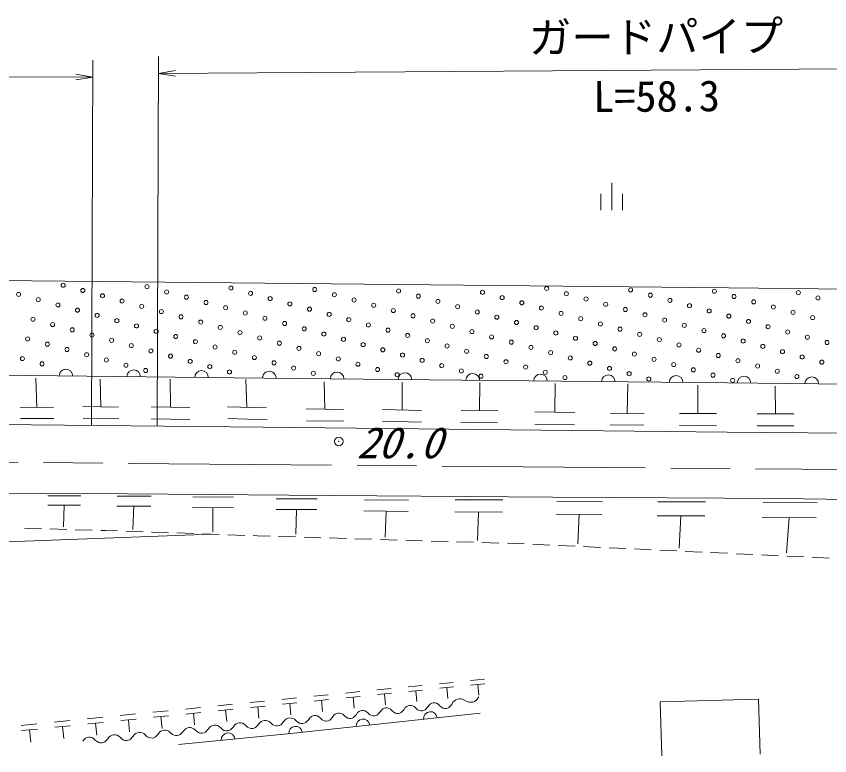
# Model space of a CAD drawing. Units: millimetres, scale not verified. Extents: x 40000 to 680000, y 20000 to 380000.
# Drawn here: x 278186 to 326169, y 269663 to 313289 of the extents above; entities that cross this region are included whole.
import ezdxf
from ezdxf.enums import TextEntityAlignment as Align

# ---------------------------------------------------------------- set-up
doc = ezdxf.new("R2010")
doc.units = ezdxf.units.MM
doc.header["$LTSCALE"] = 1000
doc.header["$PDMODE"] = 32
doc.header["$PDSIZE"] = 500
doc.linetypes.add('CHAIN', pattern=[18.5, 12, -1.5, 3.5, -1.5])
for name, color, linetype, lineweight in [('M-BGD', 7, 'Continuous', 13), ('M-BMK', 2, 'CHAIN', 13), ('M-STR-HTXT', 7, 'Continuous', 13)]:
    doc.layers.add(name, color=color, linetype=linetype, lineweight=lineweight)
doc.styles.add('ＭＳ ゴシック', font='')
doc.styles.get('ＭＳ ゴシック').set_extended_font_data('MS Gothic')

# ---------------------------------------------------------------- blocks, each defined once
blk = doc.blocks.new('荒地')
at = {"color": 7, "linetype": 'Continuous', "lineweight": 13}
for p, q in [((0, -1.25), (0, 1.25)), ((-1, 0.25), (-1, -1.25)), ((1, 0.25), (1, -1.25))]:
    blk.add_line(p, q, dxfattribs=at)

msp = doc.modelspace()

# ---------------------------------------------------------------- linework, layer by layer
at = {"layer": 'M-BGD'}
for p, q in [((262135, 297865), (292840, 297546)), ((292840, 297546), (320201, 297259)), ((320201, 297259), (343982, 297036)), ((262101, 292266), (292782, 291947)), ((279396, 290212), (279345, 291946)), ((283166, 290248), (283126, 291880)), ((287277, 290234), (287254, 291886)), ((291793, 290219), (291718, 291851)), ((292782, 291947), (320145, 291660)), ((296389, 290107), (296354, 291725)), ((300942, 290064), (300947, 291696)), ((305503, 290018), (305523, 291675)), ((309957, 289938), (309977, 291630)), ((314228, 289844), (314259, 291598)), ((318397, 289853), (318397, 291535)), ((320145, 291660), (343905, 291436)), ((322967, 289833), (322952, 291475)), ((280379, 290206), (278414, 290219)), ((284224, 290229), (282107, 290267)), ((288415, 290215), (286138, 290253)), ((292947, 290187), (290638, 290251)), ((297492, 290095), (295285, 290120)), ((302096, 290032), (299787, 290096)), ((306588, 290005), (304419, 290031)), ((311130, 289919), (308783, 289957)), ((315223, 289838), (313233, 289851)), ((319495, 289847), (317300, 289860)), ((324045, 289826), (321889, 289839)), ((262084, 289366), (292751, 289047)), ((280398, 289551), (278433, 289564)), ((284241, 289530), (282124, 289568)), ((288425, 289507), (286148, 289545)), ((292979, 289488), (290670, 289551)), ((297507, 289401), (295300, 289427)), ((302094, 289333), (299785, 289396)), ((292751, 289047), (320117, 288760)), ((306579, 289295), (304410, 289321)), ((311122, 289194), (308775, 289232)), ((315212, 289175), (313221, 289188)), ((319495, 289126), (317300, 289139)), ((324052, 289122), (321896, 289135)), ((320117, 288760), (343865, 288537)), ((263025, 285200), (282365, 285131)), ((282365, 285131), (294261, 285036)), ((294261, 285036), (309824, 284908)), ((280053, 284992), (281992, 284992)), ((284147, 284976), (286137, 284976)), ((288600, 284940), (290998, 284914)), ((293521, 284822), (295932, 284822)), ((298710, 284763), (301322, 284734)), ((304082, 284767), (306888, 284755)), ((309824, 284908), (323315, 284844)), ((310070, 284670), (312768, 284650)), ((316035, 284636), (318848, 284636)), ((322239, 284596), (325429, 284584)), ((323315, 284844), (340250, 284589)), ((280040, 284447), (281979, 284447)), ((281010, 284447), (280980, 283177)), ((284125, 284389), (286115, 284389)), ((285120, 284389), (285071, 283019)), ((288591, 284314), (290990, 284289)), ((289790, 284302), (289771, 282843)), ((293508, 284197), (295919, 284197)), ((294713, 284197), (294684, 282739)), ((298691, 284104), (301303, 284076)), ((299997, 284090), (299954, 282553)), ((304056, 284047), (306863, 284034)), ((305460, 284040), (305400, 282358)), ((310035, 283920), (312733, 283901)), ((311384, 283910), (311302, 282162)), ((315987, 283820), (318800, 283820)), ((317393, 283820), (317282, 281915)), ((322176, 283710), (325365, 283697)), ((323770, 283703), (323621, 281635)), ((151421, 277557), (289696, 282733)), ((278669, 283081), (279668, 283053)), ((280168, 283040), (281168, 283012)), ((281668, 282999), (282667, 282971)), ((283167, 282958), (283456, 282950)), ((283456, 282950), (284167, 282925)), ((284666, 282908), (285666, 282873)), ((286165, 282856), (287165, 282821)), ((287664, 282804), (288664, 282769)), ((289164, 282752), (290163, 282717)), ((290663, 282700), (291662, 282665)), ((292162, 282648), (292418, 282639)), ((292418, 282639), (293161, 282616)), ((293661, 282601), (294661, 282571)), ((295160, 282556), (296160, 282526)), ((296660, 282511), (297659, 282480)), ((298159, 282465), (299159, 282435)), ((299658, 282420), (300658, 282390)), ((301158, 282375), (302157, 282345)), ((302657, 282330), (303656, 282299)), ((304156, 282284), (305156, 282254)), ((305656, 282239), (306655, 282209)), ((307155, 282194), (308154, 282164)), ((308654, 282142), (309653, 282095)), ((310152, 282072), (311151, 282025)), ((311651, 282002), (312650, 281955)), ((313149, 281932), (314148, 281885)), ((314647, 281862), (315646, 281815)), ((316146, 281791), (317145, 281745)), ((317644, 281721), (318643, 281674)), ((319142, 281651), (320141, 281604)), ((320641, 281581), (321640, 281534)), ((322139, 281511), (323138, 281464)), ((323638, 281441), (324636, 281394)), ((325136, 281370), (326135, 281324)), ((303143, 273911), (303959, 273992)), ((304981, 274094), (305797, 274175)), ((299457, 273544), (300291, 273627)), ((301305, 273728), (302130, 273810)), ((301333, 273454), (302157, 273536)), ((303170, 273640), (303986, 273721)), ((303578, 273680), (303641, 273047)), ((305008, 273823), (305824, 273904)), ((305416, 273863), (305479, 273230)), ((293855, 272986), (294715, 273071)), ((295732, 273173), (296583, 273257)), ((297600, 273359), (298442, 273443)), ((297628, 273079), (298470, 273163)), ((298049, 273121), (298114, 272467)), ((299485, 273267), (300318, 273350)), ((299902, 273308), (299966, 272662)), ((301745, 273495), (301808, 272855)), ((305308, 272928), (305464, 273137)), ((290069, 272609), (290948, 272696)), ((291967, 272798), (292836, 272884)), ((291996, 272509), (292865, 272595)), ((292430, 272552), (292498, 271878)), ((293883, 272700), (294743, 272785)), ((294313, 272743), (294380, 272075)), ((295760, 272890), (296612, 272974)), ((296186, 272932), (296252, 272272)), ((301135, 272504), (301217, 272570)), ((301217, 272570), (301301, 272610)), ((301301, 272610), (301388, 272629)), ((301388, 272629), (301477, 272629)), ((301477, 272629), (301568, 272607)), ((301568, 272607), (301662, 272560)), ((301662, 272560), (301761, 272468)), ((302464, 272542), (302541, 272653)), ((302541, 272653), (302623, 272719)), ((302623, 272719), (302707, 272759)), ((302707, 272759), (302794, 272778)), ((302794, 272778), (302883, 272778)), ((302883, 272778), (302974, 272756)), ((302974, 272756), (303068, 272708)), ((303068, 272708), (303167, 272616)), ((303167, 272616), (303265, 272525)), ((303711, 272514), (303870, 272691)), ((303870, 272691), (303942, 272817)), ((303942, 272817), (304026, 272900)), ((304026, 272900), (304117, 272958)), ((304117, 272958), (304214, 272995)), ((304214, 272995), (304317, 273014)), ((304317, 273014), (304425, 273012)), ((304425, 273012), (304540, 272984)), ((304540, 272984), (304667, 272914)), ((304667, 272914), (304794, 272844)), ((304794, 272844), (304909, 272817)), ((304909, 272817), (305017, 272815)), ((305017, 272815), (305119, 272833)), ((305119, 272833), (305216, 272871)), ((305216, 272871), (305308, 272928)), ((316165, 272838), (321967, 273010)), ((316259, 269663), (316165, 272838)), ((321967, 273010), (322064, 269756)), ((284315, 272036), (285221, 272126)), ((286243, 272228), (287140, 272317)), ((288161, 272419), (289049, 272507)), ((288191, 272124), (289078, 272212)), ((288634, 272168), (288703, 271479)), ((290098, 272317), (290977, 272404)), ((290537, 272361), (290605, 271679)), ((305543, 272179), (294380, 270967)), ((296917, 272057), (296999, 272124)), ((296999, 272124), (297084, 272164)), ((297084, 272164), (297170, 272183)), ((297170, 272183), (297259, 272182)), ((297259, 272182), (297350, 272161)), ((297350, 272161), (297444, 272113)), ((297444, 272113), (297543, 272021)), ((298087, 271919), (298246, 272096)), ((298246, 272096), (298323, 272206)), ((298323, 272206), (298405, 272273)), ((298405, 272273), (298489, 272313)), ((298489, 272313), (298576, 272332)), ((298576, 272332), (298665, 272331)), ((298665, 272331), (298756, 272310)), ((298756, 272310), (298850, 272262)), ((298850, 272262), (298949, 272170)), ((298949, 272170), (299047, 272078)), ((299047, 272078), (299141, 272030)), ((299408, 272027), (299493, 272067)), ((299493, 272067), (299652, 272244)), ((299652, 272244), (299729, 272355)), ((299729, 272355), (299811, 272421)), ((299811, 272421), (299895, 272461)), ((299895, 272461), (299982, 272481)), ((299982, 272481), (300071, 272480)), ((300071, 272480), (300162, 272459)), ((300162, 272459), (300256, 272411)), ((300256, 272411), (300355, 272319)), ((300355, 272319), (300453, 272227)), ((300453, 272227), (300547, 272179)), ((300547, 272179), (300638, 272158)), ((300638, 272158), (300727, 272157)), ((300727, 272157), (300814, 272176)), ((300814, 272176), (300899, 272216)), ((300899, 272216), (301058, 272393)), ((301058, 272393), (301135, 272504)), ((301761, 272468), (301859, 272376)), ((301859, 272376), (301953, 272328)), ((301953, 272328), (302044, 272306)), ((302044, 272306), (302133, 272306)), ((302133, 272306), (302220, 272325)), ((302220, 272325), (302305, 272365)), ((302305, 272365), (302464, 272542)), ((303265, 272525), (303359, 272477)), ((303359, 272477), (303450, 272455)), ((303450, 272455), (303539, 272455)), ((303539, 272455), (303626, 272474)), ((303626, 272474), (303711, 272514)), ((280427, 271649), (281351, 271741)), ((282376, 271843), (283291, 271934)), ((282406, 271538), (283321, 271630)), ((282864, 271584), (282934, 270874)), ((284345, 271735), (285251, 271825)), ((284798, 271780), (284868, 271077)), ((286273, 271930), (287170, 272019)), ((286721, 271974), (286790, 271279)), ((291162, 271547), (291252, 271587)), ((291252, 271587), (291343, 271606)), ((291343, 271606), (291437, 271605)), ((291437, 271605), (291532, 271583)), ((292473, 271513), (292556, 271623)), ((292556, 271623), (292643, 271690)), ((292643, 271690), (292732, 271729)), ((292732, 271729), (292824, 271748)), ((292824, 271748), (292917, 271747)), ((292917, 271747), (293013, 271725)), ((293013, 271725), (293111, 271677)), ((293111, 271677), (293213, 271584)), ((293213, 271584), (293315, 271492)), ((293784, 271479), (293953, 271656)), ((293953, 271656), (294036, 271766)), ((294036, 271766), (294123, 271832)), ((294123, 271832), (294213, 271872)), ((294213, 271872), (294304, 271890)), ((294304, 271890), (294398, 271889)), ((294398, 271889), (294493, 271867)), ((294493, 271867), (294591, 271819)), ((294591, 271819), (294694, 271727)), ((294694, 271727), (294796, 271634)), ((294796, 271634), (294894, 271586)), ((294894, 271586), (294989, 271564)), ((295175, 271582), (295264, 271622)), ((295264, 271622), (295434, 271798)), ((295434, 271798), (295511, 271908)), ((295511, 271908), (295593, 271975)), ((295593, 271975), (295678, 272015)), ((295678, 272015), (295764, 272034)), ((295764, 272034), (295853, 272034)), ((295853, 272034), (295944, 272012)), ((295944, 272012), (296038, 271964)), ((296038, 271964), (296137, 271872)), ((296137, 271872), (296236, 271780)), ((296236, 271780), (296329, 271733)), ((296329, 271733), (296421, 271711)), ((296421, 271711), (296509, 271711)), ((296509, 271711), (296596, 271730)), ((296596, 271730), (296681, 271770)), ((296681, 271770), (296840, 271947)), ((296840, 271947), (296917, 272057)), ((297543, 272021), (297641, 271929)), ((297641, 271929), (297735, 271881)), ((297735, 271881), (297826, 271860)), ((297826, 271860), (297915, 271859)), ((297915, 271859), (298002, 271879)), ((298002, 271879), (298087, 271919)), ((299141, 272030), (299232, 272009)), ((299232, 272009), (299321, 272008)), ((299321, 272008), (299408, 272027)), ((278467, 271453), (279401, 271546)), ((278498, 271143), (279432, 271236)), ((278965, 271189), (279037, 270465)), ((280457, 271341), (281382, 271433)), ((280920, 271387), (280991, 270670)), ((286633, 271054), (286720, 271120)), ((286720, 271120), (286810, 271160)), ((286810, 271160), (286901, 271179)), ((286901, 271179), (286995, 271178)), ((286995, 271178), (287090, 271156)), ((287090, 271156), (287188, 271107)), ((287188, 271107), (287291, 271015)), ((288031, 271086), (288114, 271196)), ((288114, 271196), (288201, 271263)), ((288201, 271263), (288290, 271302)), ((288290, 271302), (288382, 271321)), ((288382, 271321), (288475, 271320)), ((288475, 271320), (288571, 271298)), ((288571, 271298), (288669, 271250)), ((288669, 271250), (288771, 271157)), ((288771, 271157), (288873, 271065)), ((289342, 271052), (289511, 271229)), ((289511, 271229), (289594, 271339)), ((289594, 271339), (289681, 271405)), ((289681, 271405), (289771, 271445)), ((289771, 271445), (289862, 271463)), ((289862, 271463), (289956, 271462)), ((289956, 271462), (290051, 271440)), ((290051, 271440), (290150, 271392)), ((290150, 271392), (290252, 271300)), ((290252, 271300), (290354, 271207)), ((290354, 271207), (290452, 271159)), ((290452, 271159), (290548, 271137)), ((290548, 271137), (290641, 271136)), ((290641, 271136), (290733, 271155)), ((290733, 271155), (290822, 271195)), ((290822, 271195), (290992, 271371)), ((290992, 271371), (291075, 271481)), ((291075, 271481), (291162, 271547)), ((291532, 271583), (291630, 271534)), ((291630, 271534), (291732, 271442)), ((291732, 271442), (291835, 271350)), ((291835, 271350), (291933, 271301)), ((291933, 271301), (292028, 271279)), ((292028, 271279), (292122, 271279)), ((292122, 271279), (292213, 271297)), ((292213, 271297), (292303, 271337)), ((292303, 271337), (292473, 271513)), ((293315, 271492), (293413, 271444)), ((293413, 271444), (293509, 271422)), ((293509, 271422), (293602, 271421)), ((293602, 271421), (293694, 271440)), ((293694, 271440), (293784, 271479)), ((294989, 271564), (295083, 271563)), ((295083, 271563), (295175, 271582)), ((282108, 270517), (282191, 270627)), ((282191, 270627), (282278, 270693)), ((282278, 270693), (282368, 270733)), ((282368, 270733), (282459, 270752)), ((282459, 270752), (282553, 270751)), ((282553, 270751), (282648, 270729)), ((282648, 270729), (282746, 270680)), ((282746, 270680), (282849, 270588)), ((283419, 270483), (283589, 270659)), ((283589, 270659), (283672, 270769)), ((283672, 270769), (283759, 270836)), ((283759, 270836), (283848, 270875)), ((283848, 270875), (283940, 270894)), ((283940, 270894), (284033, 270893)), ((284033, 270893), (284129, 270871)), ((284129, 270871), (284227, 270823)), ((284227, 270823), (284329, 270730)), ((284329, 270730), (284432, 270638)), ((284432, 270638), (284530, 270590)), ((284810, 270586), (284900, 270625)), ((284900, 270625), (285070, 270802)), ((285070, 270802), (285152, 270912)), ((285152, 270912), (285239, 270978)), ((285239, 270978), (285329, 271018)), ((285329, 271018), (285421, 271036)), ((285421, 271036), (285514, 271035)), ((285514, 271035), (285610, 271013)), ((285610, 271013), (285708, 270965)), ((285708, 270965), (285810, 270873)), ((285810, 270873), (285912, 270780)), ((285912, 270780), (286010, 270732)), ((286010, 270732), (286106, 270710)), ((286106, 270710), (286199, 270709)), ((286199, 270709), (286291, 270728)), ((286291, 270728), (286380, 270768)), ((286380, 270768), (286550, 270944)), ((286550, 270944), (286633, 271054)), ((287291, 271015), (287393, 270923)), ((287393, 270923), (287491, 270874)), ((287491, 270874), (287586, 270852)), ((287586, 270852), (287680, 270852)), ((287680, 270852), (287771, 270870)), ((294380, 270967), (287747, 270330)), ((287771, 270870), (287861, 270910)), ((287861, 270910), (288031, 271086)), ((288873, 271065), (288971, 271017)), ((288971, 271017), (289067, 270995)), ((289067, 270995), (289160, 270994)), ((289160, 270994), (289252, 271013)), ((289252, 271013), (289342, 271052)), ((282849, 270588), (282951, 270496)), ((282951, 270496), (283049, 270447)), ((283049, 270447), (283144, 270425)), ((283144, 270425), (283238, 270425)), ((283238, 270425), (283330, 270443)), ((283330, 270443), (283419, 270483)), ((284530, 270590), (284625, 270568)), ((284625, 270568), (284719, 270567)), ((284719, 270567), (284810, 270586))]:
    msp.add_line(p, q, dxfattribs=at)
for centre in [(280951, 297419), (282110, 297109), (285898, 297336), (287057, 297026), (290845, 297253), (292005, 296942), (295792, 297170), (300739, 297086), (305686, 297003), (309474, 297231), (310633, 296920), (314421, 297147), (319368, 297064), (324315, 296981), (278323, 296881), (279482, 296571), (283270, 296798), (284429, 296488), (288217, 296715), (293164, 296632), (296952, 296859), (298111, 296549), (301899, 296776), (303058, 296465), (306846, 296693), (311793, 296609), (315581, 296837), (316740, 296526), (320528, 296754), (321687, 296443), (325475, 296670), (280641, 296260), (281800, 295950), (285588, 296177), (289376, 296404), (290535, 296094), (294323, 296321), (295482, 296011), (299270, 296238), (304217, 296155), (308005, 296382), (309164, 296072), (312952, 296299), (314111, 295988), (317899, 296216), (322846, 296132), (282959, 295639), (286747, 295866), (287906, 295556), (291694, 295783), (292853, 295473), (296641, 295700), (300429, 295927), (301588, 295617), (305376, 295844), (306535, 295534), (310323, 295761), (315270, 295678), (319058, 295905), (320217, 295595), (324005, 295822), (325164, 295511), (279171, 295412), (280330, 295101), (284118, 295329), (285277, 295018), (289065, 295245), (294012, 295162), (297800, 295389), (298959, 295079), (302747, 295306), (303906, 294996), (307694, 295223), (311482, 295450), (312641, 295140), (316429, 295367), (317588, 295057), (321376, 295284), (281489, 294791), (286436, 294707), (290224, 294935), (291383, 294624), (295171, 294851), (296330, 294541), (300118, 294768), (305065, 294685), (308853, 294912), (310012, 294602), (313800, 294829), (314959, 294519), (318747, 294746), (322535, 294973), (323694, 294663), (278860, 294253), (282648, 294480), (283808, 294169), (287595, 294397), (288755, 294086), (292542, 294314), (297489, 294230), (301277, 294458), (302437, 294147), (306224, 294374), (307384, 294064), (311171, 294291), (316118, 294208), (319906, 294435), (321065, 294125), (324853, 294352), (326013, 294042), (280020, 293942), (281179, 293631), (284967, 293859), (286126, 293548), (289914, 293776), (293702, 294003), (294861, 293692), (298649, 293920), (299808, 293609), (303596, 293837), (308543, 293753), (312331, 293981), (313490, 293670), (317278, 293897), (318437, 293587), (322225, 293814), (278550, 293094), (282338, 293321), (287285, 293238), (291073, 293465), (292232, 293154), (296020, 293382), (297179, 293071), (300967, 293299), (304755, 293526), (305914, 293215), (309702, 293443), (310861, 293132), (314649, 293359), (319596, 293276), (323384, 293504), (324543, 293193), (279709, 292783), (283497, 293010), (284656, 292700), (288444, 292927), (289603, 292616), (293391, 292844), (298338, 292761), (302126, 292988), (303285, 292677), (307073, 292905), (308232, 292594), (312020, 292822), (315808, 293049), (316967, 292738), (320755, 292966), (321914, 292655), (325702, 292882), (285815, 292389), (290762, 292306), (294550, 292533), (295709, 292223), (299497, 292450), (300656, 292139), (304444, 292367), (309391, 292284), (313179, 292511), (314338, 292200), (318126, 292428), (319285, 292117), (323073, 292345), (305603, 292056), (310550, 291973), (315497, 291890), (320444, 291807), (324232, 292034)]:
    msp.add_circle(centre, 120, dxfattribs=at)
for centre, start, end in [((281113, 292068), 359.4044, 179.4044), ((285113, 292026), 359.4044, 179.4044), ((289112, 291985), 359.4044, 179.4044), ((293112, 291943), 359.399, 179.4), ((297112, 291901), 359.399, 179.399), ((301112, 291859), 359.399, 179.399), ((305111, 291817), 359.399, 179.399), ((309111, 291775), 359.399, 179.399), ((313111, 291733), 359.399, 179.399), ((317111, 291691), 359.399, 179.399), ((321111, 291651), 359.4617, 179.4617), ((325110, 291613), 359.4617, 179.4617), ((302614, 271861), 6.1964, 186.1964), ((298637, 271430), 6.1964, 186.1964), ((294660, 270998), 6.1953, 185.9895), ((290679, 270612), 5.4923, 185.4923)]:
    msp.add_arc(centre, 400, start, end, dxfattribs=at)
msp.add_point((297211, 288202), dxfattribs=at)
at = {"layer": 'M-BMK'}
msp.add_line((266289, 287070), (364481, 286224), dxfattribs=at)
at = {"layer": 'M-STR-HTXT'}
for p, q in [((282699, 310704), (282614, 289152)), ((286580, 310914), (286494, 289112)), ((286576, 309914), (345305, 310310)), ((286576, 309914), (287575, 310087)), ((238593, 309761), (282695, 309704)), ((282695, 309704), (281695, 309872)), ((282695, 309704), (281695, 309539)), ((286576, 309914), (287577, 309754))]:
    msp.add_line(p, q, dxfattribs=at)

# ---------------------------------------------------------------- block references
at = {"layer": 'M-BGD', "xscale": 640, "yscale": 640}
msp.add_blockref('荒地', (313313, 302659), dxfattribs=at)

# ---------------------------------------------------------------- texts
at = {"layer": 'M-BGD', "style": 'ＭＳ ゴシック', "oblique": 20}
msp.add_text('20.0', height=1833, dxfattribs=at).set_placement((298259, 286664), align=Align.BOTTOM_LEFT)
at = {"layer": 'M-STR-HTXT', "style": 'ＭＳ ゴシック'}
for s, p in [('ガードパイプ', (315937, 310612)), ('L=58.3', (315961, 307112))]:
    msp.add_text(s, height=1833, rotation=0.387, dxfattribs=at).set_placement(p, align=Align.BOTTOM_CENTER)

doc.saveas('drawing.dxf')
